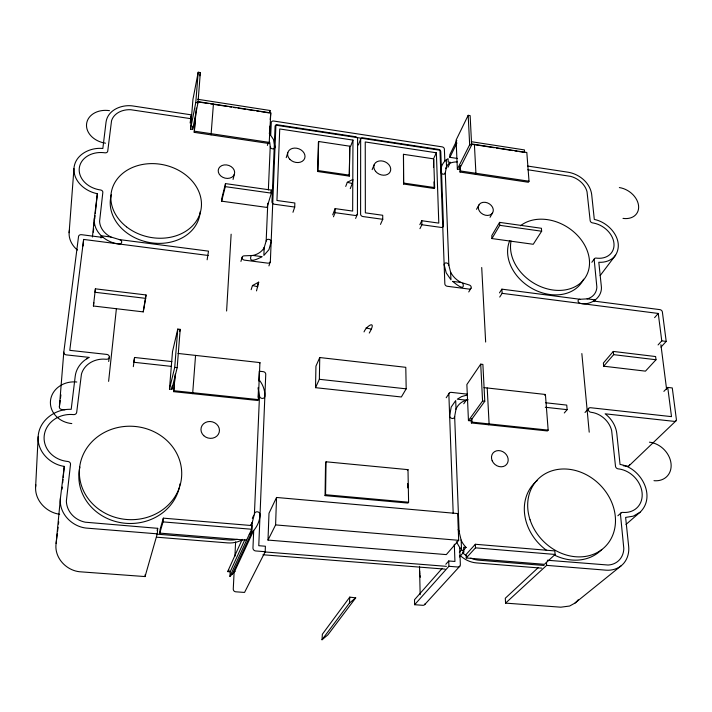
<?xml version="1.0" encoding="UTF-8"?>
<svg xmlns="http://www.w3.org/2000/svg" width="712" height="712" viewBox="0 0 712 712"><rect width="100%" height="100%" fill="white"/><g stroke="black" fill="none" stroke-linecap="round" stroke-linejoin="round"><path stroke-width="1.07" d="M292.961 212.283L294.724 207.059L294.848 202.991L276.95 200.49L279.736 128.961L352.965 140.095L352.663 211.072L335.121 208.616L332.727 214.828M349.289 176.122L349.815 146.209L318.7 141.51L318.371 142.471L317.774 171.521L349.289 176.122L349.815 146.209M333.474 216.795L335.067 212.674L335.121 208.616M325.064 495.623L325.553 462.72L326.052 461.794L407.994 469.644L408.599 502.209L407.976 503.081L325.064 495.623L325.562 494.733L326.052 461.794M315.523 387.675L315.941 366.11L319.75 357.54L405.787 367.321L406.187 388.841L401.354 396.985L315.523 387.675L319.359 379.3L319.75 357.54M317.774 171.521L318.7 141.51M103.231 237.497L81.497 234.684A2.706 2.216 7.7 0 0 78.534 236.535L63.804 352.146A2.848 2.448 3.6 0 0 66.332 354.887L89.294 357.397C81.951 360.895 76.193 367.988 75.223 376.167L71.2 409.338C55.527 408.555 38.946 420.285 38.163 436.696L35.636 486.67C34.648 500.438 46.413 512.471 59.639 514.269M38.163 436.696C37.149 451.604 50.071 464.358 64.276 466.396L63.226 477.28M454.657 416.538L456.027 409.017L455.698 400.545L451.194 407.05L449.646 415.853A2.626 2.243 34.8 0 0 452.156 418.478A2.626 2.243 34.8 0 0 454.657 416.538L459.089 531.659M267.997 540.079L275.597 524.913L276.541 497.466L457.665 513.557L458.688 540.319L446.308 554.603L267.997 540.079L269.002 513.236L276.541 497.466M265.193 551.702L255.688 550.954A2.884 2.723 24.1 0 1 252.956 547.982L253.712 530.422L234.088 572.617L233.26 589.047A2.652 2.554 22.7 0 0 235.77 591.806L244.545 592.437L265.193 551.702L265.398 546.237L258.767 545.703L265.754 374.316A2.688 2.35 19.5 0 0 263.209 371.646L260.022 371.299M250.838 524.878A23.345 21.769 18.1 0 0 252.288 522.421L254.415 514.037L259.506 395.783L258.055 387.764M266.163 241.03L267.792 203.267M268.362 189.935L270.231 146.61L269.741 142.355M270.729 134.888L271.263 122.571A2.421 1.869 18.5 0 1 273.711 121.031L442.081 146.85A2.332 1.78 26 0 1 444.377 149.048L444.84 161.152M271.361 193.139L271.486 190.113L225.482 183.607L221.85 198.167L221.655 201.176L267 207.441L271.361 193.139L225.286 186.642L221.655 201.176M235.156 571.255L229.949 576.4L251.639 529.247L251.799 525.563L163.333 518.158L160.075 529.443L159.782 533.119L246.619 540.159M269.901 113.057L270.017 110.485L197.66 99.271M252.288 522.421L251.728 532.416L232.237 574.504M264.197 247.696L263.858 255.439L268.949 249.645L271.165 241.76A2.545 2.091 18.7 0 0 268.833 239.33A2.545 2.091 18.7 0 0 266.172 240.959L263.529 249.805M258.109 397.26L258.536 387.47M258.821 380.947L259.248 371.157M269.51 135.903L269.937 126.069M270.222 119.509L270.783 112.897L197.865 101.62M174.849 377.378L173.719 391.662L257.966 400.518L258.314 399.61L259.925 362.595L178.009 353.446M195.631 114.748L194.243 132.361L269.172 143.548L270.783 112.897M251.122 255.768C248.007 264.321 258.865 258.305 262.123 256.649L252.956 255.457L244.563 255.822A2.581 2.136 17.3 0 0 242.071 257.735A2.581 2.136 17.3 0 0 244.51 260.147L267.757 263.146A2.563 2.127 18.8 0 0 270.364 261.313L275.918 125.187L439.98 150.232L444.84 283.857A2.474 2.011 29.3 0 0 447.296 286.277L468.959 289.072A2.465 1.994 30.4 0 0 471.219 287.337A2.465 1.994 30.4 0 0 468.923 284.889L461.145 282.486L452.592 281.373C455.262 283.421 465.595 292.392 462.844 283.234M190.131 123.016L191.288 114.855L133.829 106.115C122.571 104.023 107.797 109.488 106.044 122.108L102.84 148.496C90.255 147.099 74.778 154.718 73.95 168.628L69.117 232.708C68.717 239.428 72.304 245.871 77.412 250.037M73.95 168.628C73.425 181.613 85.502 191.448 97.357 193.7L95.292 213.475M234.907 556.259L235.619 541.93M229.949 576.4L230.181 571.798L244.883 539.571M322.011 639.768L349.45 603.046L349.77 597.128L355.724 597.857L327.858 634.882L322.011 639.768L322.358 634.25L349.77 597.128M35.636 486.67L35.822 484.738M226.603 311.01L231.133 234.195M225.286 186.642L225.482 183.607M207.139 259.791L208.509 251.14L119.376 239.588M195.56 355.413L192.649 393.656M213.422 104.023L211.055 134.871M169.474 389.072L174.725 367.383L177.769 329.086L180.189 329.362L177.181 367.65L171.859 389.322L169.474 389.072L172.509 351.603L177.769 329.086M190.531 129.139L195.791 102.457L198.194 72.232L200.339 72.571L197.972 102.795L192.649 129.459L190.531 129.139L192.943 99.369L198.194 72.232M159.782 533.119L163.039 521.887L163.333 518.158M173.719 391.662L175.259 374.227M194.243 132.361L196.307 108.073M64.899 409.783L61.713 409.462A2.634 2.314 1 0 1 59.381 406.899L63.804 352.146M97.357 193.7L94.367 218.326C92.916 232.041 106.177 242.65 118.815 243.958A2.679 2.198 9.7 0 0 121.699 242.187A2.679 2.198 9.7 0 0 119.465 239.606L110.93 237.016L101.282 235.77L101.033 237.968M64.276 466.396L60.493 497.599L56.106 543.496C54.032 558.057 66.946 571.318 81.195 571.87L145.061 576.569L157.263 533.84L157.708 528.331L85.262 522.199A24.413 22.339 -2 0 1 66.367 501.052L70.506 464.411A2.973 2.67 -1.7 0 0 67.96 461.492L66.136 461.269A26.486 23.576 0.2 0 1 44.233 435.495A26.486 23.576 0.2 0 1 71.787 414.482L73.594 414.607A2.91 2.563 1.7 0 0 76.691 412.337L81.435 374.165A23.184 20.256 5.5 0 1 103.249 359.106L106.435 359.266A2.812 2.439 6.4 0 0 109.319 357.059A2.812 2.439 6.4 0 0 106.773 354.416L69.776 350.34L83.633 239.428L208.215 255.475M171.859 389.322L172.117 386.02M192.649 129.459L192.907 126.149M145.061 576.569L145.239 574.513M60.493 497.599C58.304 513.405 72.508 527.503 87.843 528.215L157.263 533.84M69.117 232.708L69.473 229.994M83.01 246.032L83.633 239.428M145.693 298.364L146.022 294.955L95.399 288.832L94.999 292.267L145.693 298.364L143.237 311.883L93.414 306.009L95.399 288.832M143.237 311.883L145.257 299.129M62.069 489.242L62.273 487.07M62.701 482.718L63.012 479.452M133.313 366.662L134.577 357.477L171.886 361.589M92.426 236.98L94.367 218.326M93.334 232.139L93.681 228.846M94.029 225.553L94.367 222.26M94.714 218.967L95.061 215.665M108.616 381.365L116.368 308.919M87.38 358.465L86.855 358.777M93.414 306.009L93.815 302.618M56.106 543.496L57.28 533.751M57.547 531.588L58.072 527.263M58.464 524.014L58.722 521.843M59.381 406.899L60.217 400.322M60.493 398.133L60.912 394.849M369.27 333.065C377.52 318.932 366.368 325.909 364.028 331.899M108.678 361.5L109.301 357.184M350.26 188.644L352.289 183.5L352.876 179.442L347.314 182.299L345.721 186.428M133.803 361.776L134.577 357.477M145.64 297.038L146.022 294.955M256.507 290.888L258.696 282.157L252.475 285.521L251.149 289.677M190.442 119.18L191.074 115.94M199.707 75.828L200.339 72.571M179.682 331.507L180.189 329.362M233.047 179.442L234.417 174.084A8.357 6.639 16.2 0 0 224.164 164.935A8.357 6.639 16.2 0 0 220.72 175.909A8.357 6.639 16.2 0 0 234.417 174.084M269.456 112.523L270.017 110.485M157.112 530.431L157.708 528.331M267.392 145.408L267.997 143.281M240.932 261.411L242.16 257.21M270.863 192.16L271.486 190.113M286.242 157.655L287.79 152.644M257.344 286.331L258.696 282.157M268.931 265.887L270.302 261.731M259.577 363.547L259.925 362.595M350.624 146.343L352.965 140.095M358.403 144.972L360.753 138.849M446.282 159.88L446.549 166.724L445.285 172.731A2.35 1.816 26.5 0 1 443.024 174.164A2.35 1.816 26.5 0 1 440.772 171.93C440.505 166.59 443.38 161.224 448.079 158.634L448.222 162.051L450.376 162.38L447.937 167.311M372.145 169.643L374.147 164.775M355.617 218.433L357.317 214.33M403.473 154.308L403.615 184.034L434.195 188.493L434.64 187.585L433.688 158.865L403.473 154.308L403.615 184.034M380.484 224.378L382.753 219.305L382.709 215.273L365.354 212.844L365.247 141.964L436.367 152.786L438.797 223.114L421.78 220.729L419.831 224.68M230.181 571.798L227.662 571.602L242.205 539.358M252.351 518.318L253.721 515.292M251.247 524.628L252.155 522.644M434.008 157.752L436.367 152.786M433.688 158.865L433.501 167.525M468.176 115.317L456.081 140.122L457.362 169.109L459.293 169.394L471.638 145.061L470.134 115.629L468.176 115.317L469.662 144.75L457.362 169.109M456.793 140.469L449.779 154.824L449.877 157.325L457.478 158.473M449.877 157.325L456.908 142.987M445.578 168.7L446.549 166.724M419.938 228.677L421.887 224.743L421.78 220.729M471.148 143.877L526.818 152.484L529.025 181.222L528.411 182.263L460.014 172.046L460.557 170.987L460.317 165.629M475.358 174.342L475.919 173.283L474.397 144.376M476.524 209.319L478.998 204.825M490.043 217.311L492.597 212.852A7.894 6.132 29 0 0 485.157 202.315A7.894 6.132 29 0 0 479.621 211.393A7.894 6.132 29 0 0 492.597 212.852M499.575 222.375L491.778 235.645L491.947 238.565L533.244 244.278L541.645 231.222L541.414 228.285L499.575 222.375L499.762 225.321L491.947 238.565M468.745 291.956L470.997 288.2M499.477 292.881L501.871 289.152L580.066 299.28M499.735 297.055L502.129 293.344L501.871 289.152M446.202 397.75L449.236 393.166M407.38 470.543L407.994 469.644M480.716 364.152L466.867 384.533L468.452 420.614L470.605 420.837L484.783 401.257L482.887 364.411L480.716 364.152L482.567 401.016L468.452 420.614M463.752 403.784L466.271 400.162L468.131 399.743M600.154 275.597L615.568 255.181C624.682 240.175 609.312 222.269 594.306 219.456L591.672 194.394C590.079 182.735 579.248 174.013 568.034 172.206L527.548 166.038M484.053 387.622L545.419 394.475L548.16 430.128L547.448 430.956L471.38 422.964L471.994 422.109L471.842 418.834M591.841 262.292L594.44 258.732M488.459 424.752L489.099 423.907L487.213 387.978M615.568 255.181C611.875 260.485 605.058 262.701 598.801 262.265L601.248 285.521C603.135 296.948 591.165 305.724 580.529 303.445A2.43 1.905 35.2 0 1 578.082 301.14A2.43 1.905 35.2 0 1 579.986 299.28L587.249 298.853L595.401 299.912L594.048 301.657M349.45 603.046L355.724 597.857M544.716 395.338L545.419 394.475M577.112 601.124L578.215 599.771M613.281 351.434L603.384 363.031L603.714 366.208L645.464 371.139L656.001 359.747L655.601 356.543L613.281 351.434L613.628 354.656L603.714 366.208M564.287 412.978L567.135 409.658L566.743 405.092L545.748 402.778M654.595 317.641L658.244 313.449L502.129 293.344M442.179 568.39L414.517 599.726L414.624 604.711L422.866 605.307A2.599 2.358 48.5 0 0 425.242 603.473M445.819 564.269L448.729 560.967L454.941 561.465L454.309 544.226M459.347 552.192L461.536 549.726L461.162 540.239L459.08 531.579A2.768 2.448 42.8 0 0 458.101 529.71M585.015 412.488L588.699 408.35M414.624 604.711L448.907 566.298L448.729 560.967M463.218 550.777L465.977 547.314A22.579 19.767 43.9 0 1 461.038 540.008M459.427 556.944L463.815 552.049L463.628 547.279L466.164 547.492M475.34 544.271L466.111 554.461L466.253 557.986L544.431 564.322L555.102 554.452L554.835 550.919L475.34 544.271L475.5 547.839L466.253 557.986M658.066 344.937L661.768 340.861L658.244 313.449M424.752 604.533L459.81 566.191M660.994 347.109L666.209 341.413L662.374 311.963A2.412 1.842 37.8 0 0 659.908 309.631L593.755 301.06M663.878 391.369L667.749 387.426L672.279 387.942L676.382 419.386A2.545 2.002 42.5 0 1 674.38 421.388L605.156 413.814C611.359 418.576 615.924 425.723 616.806 433.572L620.054 464.464C640.551 467.401 656.758 496.184 640.052 512.257L625.99 524.459M629.105 465.728L675.919 420.908M538.227 567.624L505.298 598.231L505.573 603.117L560.816 607.194L569.627 606.028L574.976 603.082L621.015 565.915C626.907 561.359 629.479 553.527 628.652 546.273L625.617 517.41L633.297 516.156L640.052 512.257M505.573 603.117L546.638 565.373L605.939 570.17C611.252 570.597 616.779 569.235 621.015 565.915M574.976 603.082L576.916 601.328M617.874 515.755L621.158 512.827M227.662 571.602L227.849 571.469A21.502 20.443 15.3 0 0 229.175 570.232M249.262 534.418C255.661 529.995 259.72 522.457 260.031 514.696A2.839 2.643 22.4 0 0 257.424 511.803A2.839 2.643 22.4 0 0 254.415 514.037M450.376 162.38L450.224 162.47A19.144 14.721 27.3 0 0 446.46 166.875M467.321 394.973L461.652 396.575L457.282 399.183L466.271 400.162M262.942 554.764L445.071 569.128M156.809 537.204L227.511 542.891A25.917 24.235 17.8 0 0 242.596 539.625M541.779 568.158L476.426 562.907A25.08 22.027 44.2 0 1 460.032 555.324M448.907 566.298L457.789 567.001A2.812 2.501 45.7 0 0 460.353 564.554L459.694 547.492M264.33 551.898L446.406 566.351M547.35 560.246L608.101 565.034A22.392 18.654 47.8 0 0 623.81 548.534L620.49 514.625A2.697 2.216 46.4 0 1 622.599 512.382L624.104 512.471A23.941 19.589 44.9 0 0 642.082 492.677A23.941 19.589 44.9 0 0 619.556 469.039L618.061 468.843A2.626 2.136 43.6 0 1 615.497 466.235L611.653 430.6A21.137 17.23 41.1 0 0 593.434 412.693L590.737 412.23A2.563 2.074 40 0 1 588.308 409.649A2.563 2.074 40 0 1 590.462 407.709L671.505 416.636L667.749 387.426M157.112 534.16L228.766 539.954A26.068 24.341 18 0 0 237.221 539.322M544.057 565.47L478.971 560.202A25.214 22.108 44.1 0 1 470.703 558.092M163.039 521.887L251.639 529.247M475.5 547.839L555.102 554.452M275.597 524.913L458.688 540.319M325.562 494.733L408.599 502.209M623.258 465.764L627.655 466.2A2.367 1.913 43.7 0 0 629.586 464.491M173.951 390.719L258.314 399.61M471.994 422.109L548.16 430.128M134.114 362.301L171.467 366.386M545.276 407.264L567.135 409.658M174.725 367.383L177.181 367.65M482.567 401.016L484.783 401.257M467.446 394.154L451.266 392.365A2.599 2.207 33.7 0 0 448.863 394.412L453.197 513.539M319.359 379.3L406.187 388.841M613.628 354.656L656.001 359.747M661.768 340.861L666.209 341.413M294.724 207.059L274.343 204.228A2.501 2.011 18.8 0 1 271.966 201.843L275.081 126.335A2.421 1.869 18.7 0 1 277.52 124.796L355.288 136.677A2.376 1.833 22.2 0 1 357.584 138.911L357.424 213.76A2.456 1.967 23.1 0 1 355.03 215.451L335.067 212.674M382.753 219.305L362.978 216.555A2.448 1.958 23.6 0 1 360.601 214.196L360.655 139.383A2.367 1.824 22.6 0 1 362.951 137.843L438.467 149.386A2.332 1.78 25.9 0 1 440.772 151.594L443.496 225.757A2.412 1.913 27.5 0 1 441.253 227.44L421.887 224.743M499.762 225.321L541.645 231.222M318.113 170.577L349.645 175.179M404.024 183.118L434.64 187.585M194.474 131.195L269.501 142.418M460.557 170.987L529.025 181.222M190.976 118.699L130.741 109.719A20.746 16.127 11.9 0 0 111.535 120.791L107.734 151.158A2.59 2.038 10.4 0 1 105.011 152.822L103.418 152.635A23.558 18.699 10 0 0 79.29 168.085A23.558 18.699 10 0 0 98.932 189.704L100.552 189.97A2.643 2.118 9.5 0 1 102.831 192.418L99.591 221.352A21.663 17.64 10.2 0 0 111.152 237.141M527.814 169.759L570.677 176.38A18.815 14.151 31.5 0 1 587.026 191.733L590.168 220.649A2.332 1.762 33 0 0 592.464 222.874L593.808 223.105A21.155 16.118 33.6 0 1 613.949 243.228A21.155 16.118 33.6 0 1 597.484 258.225L596.122 258.073A2.376 1.824 34.3 0 0 594.2 259.773L596.861 287.078A19.66 15.317 34.5 0 1 587.062 298.915M471.344 141.697L524.424 149.921L524.611 152.421L519.19 151.585M197.455 101.852L208.429 103.551M210.627 103.89L212.826 104.228M215.015 104.566L227.092 106.435M229.291 106.773L231.48 107.111M233.678 107.459L235.877 107.797M238.075 108.135L245.756 109.319M247.954 109.657L254.54 110.68M256.729 111.019L258.928 111.357M261.126 111.695L268.807 112.888M472.554 144.376L494.244 147.731M496.415 148.069L512.684 150.579M514.847 150.917L517.019 151.255M195.791 102.457L197.972 102.795M469.662 144.75L471.638 145.061M365.977 327.921L371.246 329.095M252.475 285.521L257.86 286.731M347.314 182.299L352.289 183.5M463.815 552.049L459.872 547.759L456.33 541.761M269.207 133.117L273.533 139.588L275.019 147.259A2.439 1.913 18.5 0 1 272.625 148.852A2.439 1.913 18.5 0 1 270.231 146.672M259.773 380.662C263.128 385.112 265.069 390.666 264.864 396.272A2.714 2.394 19.7 0 1 262.167 398.417A2.714 2.394 19.7 0 1 259.506 395.863M450.562 272.002L450.972 279.78L446.21 272.892L444.146 264.695A2.456 1.976 28.7 0 1 446.344 262.924A2.456 1.976 28.7 0 1 448.836 265.184L450.562 272.002A19.972 16.002 29.8 0 0 461.358 282.602M420.392 577.209L419.911 574.949M660.896 344.697L666.628 389.5M581.846 353.57L589.216 432.175M419.831 573.97L419.644 571.861A2.563 2.314 45 0 1 419.742 571.158M546.407 562.24L546.638 565.373M481.713 267.507L485.655 342.045M459.774 166.688L460.014 172.046M471.175 418.603L471.38 422.964M445.285 172.669L448.845 265.247M433.973 181.871L434.195 188.493M419.519 566.316L420.16 594.707M407.62 483.564L407.7 487.898M71.805 423.587A23.816 20.924 2.2 0 1 50.525 400.384A23.816 20.924 2.2 0 1 76.807 382.015M180.083 483.715A50.864 46.458 4 0 1 179.833 485.201M179.54 486.688A50.864 46.458 4 0 1 119.563 522.448A50.864 46.458 4 0 1 79.886 467.036M649.433 442.179A21.44 17.195 44 0 1 671.016 463.396A21.44 17.195 44 0 1 653.981 480.689M601.765 549.504A47.286 39.783 45.3 0 1 554.657 555.191M546.656 550.394A47.286 39.783 45.3 0 1 535.184 482.371M536.136 481.499A47.286 39.783 45.3 0 1 537.124 480.671M455.929 409.204A21.387 18.147 36.1 0 1 466.485 400.091M105.545 143.192A21.075 16.367 10.8 0 1 86.588 123.826A21.075 16.367 10.8 0 1 109.461 110.654M200.206 211.713A45.39 36.73 12.3 0 1 148.844 242.392A45.39 36.73 12.3 0 1 111.348 194.75M264.312 247.527A20.906 17.168 17.3 0 1 252.724 255.519M619.351 187.567A18.841 14 33.4 0 1 638.548 205.554A18.841 14 33.4 0 1 623 218.388M520.49 225.749A41.99 32.654 32.6 0 1 584.579 244.99A41.99 32.654 32.6 0 1 556.588 290.354A41.99 32.654 32.6 0 1 511.082 240.985M583.564 279.22A41.75 32.565 32.6 0 1 533.341 289.179A41.75 32.565 32.6 0 1 509.792 240.558M466.832 556.01A25.214 22.108 44.1 0 1 462.488 552.583M450.669 162.941A21.396 16.501 27.3 0 1 457.229 161.9M289.802 159.274A8.927 7.004 19.7 0 0 304.594 158.607A8.927 7.004 19.7 0 0 294.501 148.087A8.927 7.004 19.7 0 0 289.802 159.274M375.598 171.37A8.749 6.826 23.8 0 0 390.123 171.886A8.749 6.826 23.8 0 0 381.062 160.876A8.749 6.826 23.8 0 0 375.598 171.37M203.748 435.655A9.3 8.366 14.7 0 0 219.162 432.433A9.3 8.366 14.7 0 0 207.708 421.709A9.3 8.366 14.7 0 0 203.748 435.655M100.677 510.531A51.211 46.707 4.3 0 0 181.471 478.215A51.211 46.707 4.3 0 0 109.452 430.101A51.211 46.707 4.3 0 0 100.677 510.531M492.197 460.789A8.864 7.547 39.5 0 0 506.597 464.429A8.864 7.547 39.5 0 0 500.723 450.865A8.864 7.547 39.5 0 0 492.197 460.789M530.048 519.778A47.588 39.943 45.2 0 0 604.693 547.119A47.588 39.943 45.2 0 0 580.013 471.914A47.588 39.943 45.2 0 0 530.048 519.778M126.514 226.834A45.675 36.864 12.4 0 0 200.659 211.233A45.675 36.864 12.4 0 0 141.314 164.712A45.675 36.864 12.4 0 0 126.514 226.834"/></g></svg>
